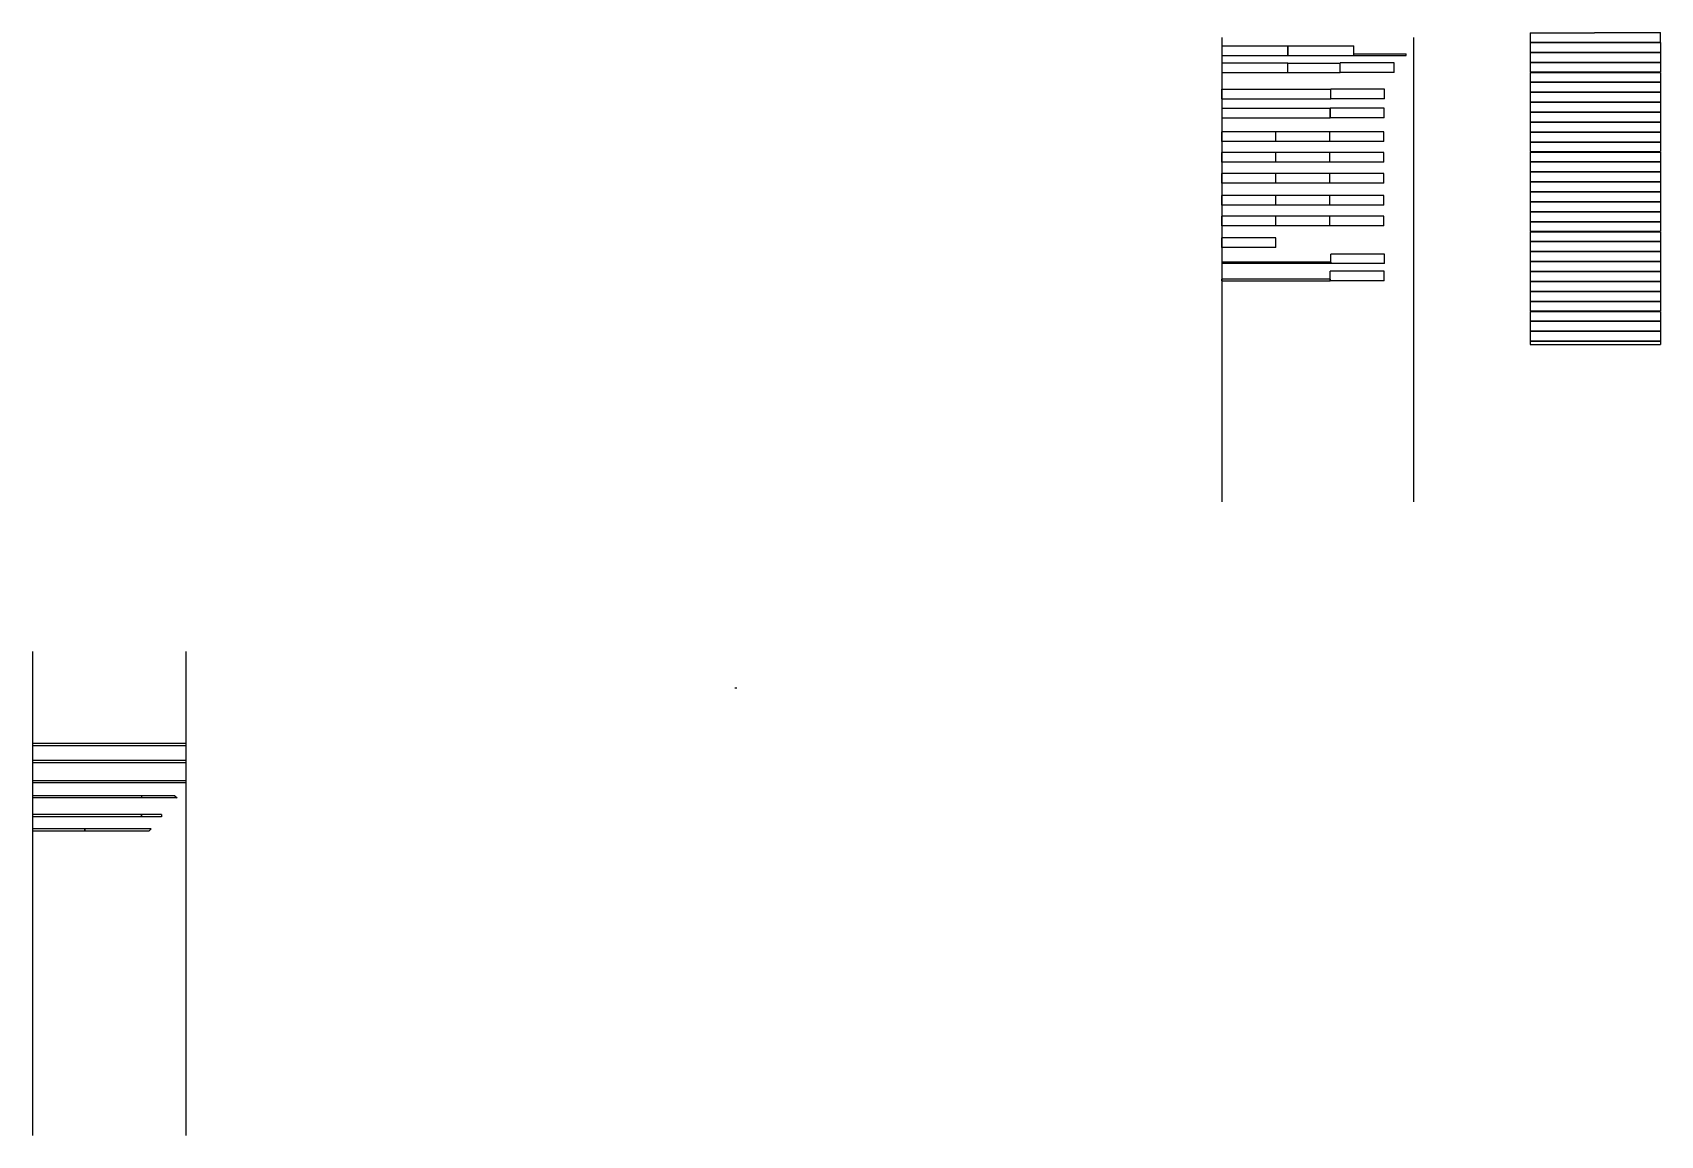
# Model space of a CAD drawing. Header units: millimetres. Extents: x 235 to 5266, y -1155 to 3208.
# Drawn here: x 2716 to 5266, y -1155 to 572 of the extents above; entities that cross this region are included whole.
import ezdxf

# ---------------------------------------------------------------- set-up
doc = ezdxf.new("R2010")
doc.units = ezdxf.units.MM
doc.layers.add('Deski', color=33, linetype='Continuous')
doc.layers.add('Listwy', color=11, linetype='Continuous')

msp = doc.modelspace()

# ---------------------------------------------------------------- linework, layer by layer
at = {"layer": 'Deski'}
for p, q in [((4578.9, 564.7), (4578.9, -162.7)), ((4878.9, 564.7), (4878.9, -162.7)), ((5062, 571.8), (5162.5, 571.8)), ((5062, 571.8), (5062, 557.5)), ((5162.5, 572.5), (5265.9, 572.5)), ((5162.5, 572.5), (5162.5, 571.8)), ((5265.9, 557.5), (5265.9, 572.5)), ((4578.9, 551.6), (4578.9, 536.6)), ((4578.9, 551.6), (4682.3, 551.6)), ((4578.9, 536.6), (4682.3, 536.6)), ((4682.3, 551.6), (4785.7, 551.6)), ((4682.3, 551.6), (4682.3, 536.6)), ((4682.3, 536.6), (4682.3, 551.6)), ((4682.3, 536.6), (4785.7, 536.6)), ((4785.7, 536.6), (4785.7, 551.6)), ((4785.7, 539.1), (4867.7, 539.1)), ((4785.7, 536.6), (4785.7, 539.1)), ((4785.7, 536.6), (4867.7, 536.6)), ((4867.7, 536.6), (4867.7, 539.1)), ((5062, 557.5), (5265.9, 557.5)), ((5062, 556.9), (5265.9, 556.9)), ((5062, 556.9), (5062, 541.9)), ((5062, 541.9), (5265.9, 541.9)), ((5062, 541.3), (5265.9, 541.3)), ((5062, 541.3), (5062, 526.3)), ((5265.9, 556.9), (5265.9, 541.9)), ((5265.9, 541.3), (5265.9, 526.3)), ((4578.9, 525), (4682.3, 525)), ((4578.9, 525), (4578.9, 510)), ((4578.9, 510), (4682.3, 510)), ((4682.3, 510), (4682.3, 525)), ((4682.3, 510), (4682.3, 524.7)), ((4682.3, 524.7), (4764.3, 524.7)), ((4682.3, 510), (4764.3, 510)), ((4848.8, 525), (4764.3, 525)), ((4764.3, 510), (4764.3, 525)), ((4764.3, 510), (4764.3, 524.7)), ((4848.8, 510), (4764.3, 510)), ((4848.8, 510), (4848.8, 525)), ((5062, 526.3), (5265.9, 526.3)), ((5062, 525.7), (5265.9, 525.7)), ((5062, 525.7), (5062, 510.7)), ((5062, 510.7), (5265.9, 510.7)), ((5062, 510.1), (5265.9, 510.1)), ((5062, 510.1), (5062, 495.1)), ((5265.9, 525.7), (5265.9, 510.7)), ((5265.9, 510.1), (5265.9, 495.1)), ((5062, 495.1), (5265.9, 495.1)), ((5062, 494.5), (5265.9, 494.5)), ((5062, 494.5), (5062, 479.5)), ((5265.9, 494.5), (5265.9, 479.5)), ((4578.9, 468.9), (4578.9, 483.6)), ((4578.9, 483.6), (4749.4, 483.6)), ((4578.9, 468.9), (4749.4, 468.9)), ((4833.9, 483.9), (4749.4, 483.9)), ((4749.4, 468.9), (4749.4, 483.9)), ((4749.4, 468.9), (4749.4, 483.6)), ((4833.9, 468.9), (4749.4, 468.9)), ((4833.9, 468.9), (4833.9, 483.9)), ((5062, 479.5), (5265.9, 479.5)), ((5062, 478.9), (5265.9, 478.9)), ((5062, 478.9), (5062, 463.9)), ((5062, 463.9), (5265.9, 463.9)), ((5062, 463.3), (5265.9, 463.3)), ((5062, 463.3), (5062, 448.3)), ((5265.9, 478.9), (5265.9, 463.9)), ((5265.9, 463.3), (5265.9, 448.3)), ((4748.6, 453.5), (4578.9, 453.5)), ((4578.9, 453.5), (4578.9, 438.8)), ((4578.9, 438.8), (4748.6, 438.8)), ((4833.1, 453.8), (4748.6, 453.8)), ((4748.6, 438.8), (4748.6, 453.8)), ((4748.6, 453.5), (4748.6, 438.8)), ((4833.1, 438.8), (4748.6, 438.8)), ((4833.1, 438.8), (4833.1, 453.8)), ((5062, 448.3), (5265.9, 448.3)), ((5062, 447.7), (5265.9, 447.7)), ((5062, 447.7), (5062, 432.7)), ((5265.9, 447.7), (5265.9, 432.7)), ((4663.4, 417), (4578.9, 417)), ((4578.9, 402), (4578.9, 417)), ((4663.4, 402), (4663.4, 417)), ((4747.9, 417), (4663.4, 417)), ((4663.4, 402), (4663.4, 417)), ((4747.9, 402), (4747.9, 417)), ((4832.4, 417), (4747.9, 417)), ((4747.9, 402), (4747.9, 417)), ((4832.4, 402), (4832.4, 417)), ((5062, 432.7), (5265.9, 432.7)), ((5062, 432.1), (5265.9, 432.1)), ((5062, 432.1), (5062, 417.1)), ((5062, 417.1), (5265.9, 417.1)), ((5062, 416.5), (5265.9, 416.5)), ((5062, 416.5), (5062, 401.5)), ((5265.9, 432.1), (5265.9, 417.1)), ((5265.9, 416.5), (5265.9, 401.5)), ((4663.4, 402), (4578.9, 402)), ((4663.4, 384.5), (4578.9, 384.5)), ((4578.9, 369.5), (4578.9, 384.5)), ((4747.9, 402), (4663.4, 402)), ((4663.4, 369.5), (4663.4, 384.5)), ((4747.9, 384.5), (4663.4, 384.5)), ((4663.4, 369.5), (4663.4, 384.5)), ((4832.4, 402), (4747.9, 402)), ((4747.9, 369.5), (4747.9, 384.5)), ((4832.4, 384.5), (4747.9, 384.5)), ((4747.9, 369.5), (4747.9, 384.5)), ((4832.4, 369.5), (4832.4, 384.5)), ((5062, 401.5), (5265.9, 401.5)), ((5062, 400.9), (5265.9, 400.9)), ((5062, 400.9), (5062, 385.9)), ((5062, 385.9), (5265.9, 385.9)), ((5062, 385.3), (5265.9, 385.3)), ((5062, 385.3), (5062, 370.3)), ((5265.9, 400.9), (5265.9, 385.9)), ((5265.9, 385.3), (5265.9, 370.3)), ((4663.4, 369.5), (4578.9, 369.5)), ((4747.9, 369.5), (4663.4, 369.5)), ((4832.4, 369.5), (4747.9, 369.5)), ((5062, 370.3), (5265.9, 370.3)), ((5062, 369.7), (5265.9, 369.7)), ((5062, 369.7), (5062, 354.7)), ((5265.9, 369.7), (5265.9, 354.7)), ((4663.4, 351.6), (4578.9, 351.6)), ((4578.9, 336.6), (4578.9, 351.6)), ((4663.4, 336.6), (4578.9, 336.6)), ((4663.4, 336.6), (4663.4, 351.6)), ((4747.9, 351.6), (4663.4, 351.6)), ((4663.4, 336.6), (4663.4, 351.6)), ((4747.9, 336.6), (4663.4, 336.6)), ((4747.9, 336.6), (4747.9, 351.6)), ((4832.4, 351.6), (4747.9, 351.6)), ((4747.9, 336.6), (4747.9, 351.6)), ((4832.4, 336.6), (4747.9, 336.6)), ((4832.4, 336.6), (4832.4, 351.6)), ((5062, 354.7), (5265.9, 354.7)), ((5062, 354.1), (5265.9, 354.1)), ((5062, 354.1), (5062, 339.1)), ((5062, 339.1), (5265.9, 339.1)), ((5062, 338.5), (5265.9, 338.5)), ((5062, 338.5), (5062, 323.5)), ((5265.9, 354.1), (5265.9, 339.1)), ((5265.9, 338.5), (5265.9, 323.5)), ((4663.4, 317), (4578.9, 317)), ((4578.9, 302), (4578.9, 317)), ((4663.4, 302), (4663.4, 317)), ((4747.9, 317), (4663.4, 317)), ((4663.4, 302), (4663.4, 317)), ((4747.9, 302), (4747.9, 317)), ((4832.4, 317), (4747.9, 317)), ((4747.9, 302), (4747.9, 317)), ((4832.4, 302), (4832.4, 317)), ((5062, 323.5), (5265.9, 323.5)), ((5062, 322.9), (5265.9, 322.9)), ((5062, 322.9), (5062, 307.9)), ((5062, 307.9), (5265.9, 307.9)), ((5062, 307.3), (5265.9, 307.3)), ((5062, 307.3), (5062, 292.3)), ((5265.9, 322.9), (5265.9, 307.9)), ((5265.9, 307.3), (5265.9, 292.3)), ((4663.4, 302), (4578.9, 302)), ((4663.4, 284.9), (4578.9, 284.9)), ((4578.9, 269.9), (4578.9, 284.9)), ((4747.9, 302), (4663.4, 302)), ((4663.4, 269.9), (4663.4, 284.9)), ((4747.9, 284.9), (4663.4, 284.9)), ((4663.4, 269.9), (4663.4, 284.9)), ((4832.4, 302), (4747.9, 302)), ((4747.9, 269.9), (4747.9, 284.9)), ((4832.4, 284.9), (4747.9, 284.9)), ((4747.9, 269.9), (4747.9, 284.9)), ((4832.4, 269.9), (4832.4, 284.9)), ((5062, 292.3), (5265.9, 292.3)), ((5062, 291.7), (5265.9, 291.7)), ((5062, 291.7), (5062, 276.7)), ((5265.9, 291.7), (5265.9, 276.7)), ((4663.4, 269.9), (4578.9, 269.9)), ((4747.9, 269.9), (4663.4, 269.9)), ((4832.4, 269.9), (4747.9, 269.9)), ((5062, 276.7), (5265.9, 276.7)), ((5062, 276.1), (5265.9, 276.1)), ((5062, 276.1), (5062, 261.1)), ((5062, 261.1), (5265.9, 261.1)), ((5062, 260.5), (5265.9, 260.5)), ((5062, 260.5), (5062, 245.5)), ((5265.9, 276.1), (5265.9, 261.1)), ((5265.9, 260.5), (5265.9, 245.5)), ((4663.4, 250.7), (4578.9, 250.7)), ((4578.9, 235.7), (4578.9, 250.7)), ((4663.4, 235.7), (4578.9, 235.7)), ((4663.4, 235.7), (4663.4, 250.7)), ((5062, 245.5), (5265.9, 245.5)), ((5062, 244.9), (5265.9, 244.9)), ((5062, 244.9), (5062, 229.9)), ((5062, 229.9), (5265.9, 229.9)), ((5265.9, 244.9), (5265.9, 229.9)), ((4749.4, 213), (4578.9, 213)), ((4578.9, 213), (4578.9, 210.5)), ((4749.4, 210.5), (4578.9, 210.5)), ((4833.9, 225.5), (4749.4, 225.5)), ((4749.4, 210.5), (4749.4, 225.5)), ((4749.4, 213), (4749.4, 210.5)), ((4833.9, 210.5), (4749.4, 210.5)), ((4833.9, 210.5), (4833.9, 225.5)), ((5062, 229.3), (5265.9, 229.3)), ((5062, 229.3), (5062, 214.3)), ((5062, 214.3), (5265.9, 214.3)), ((5062, 213.7), (5265.9, 213.7)), ((5062, 213.7), (5062, 198.7)), ((5265.9, 229.3), (5265.9, 214.3)), ((5265.9, 213.7), (5265.9, 198.7)), ((4748.6, 186), (4578.9, 186)), ((4578.9, 183.5), (4578.9, 186)), ((4578.9, 183.5), (4748.6, 183.5)), ((4833.1, 198.5), (4748.6, 198.5)), ((4748.6, 183.5), (4748.6, 198.5)), ((4748.6, 186), (4748.6, 183.5)), ((4833.1, 183.5), (4748.6, 183.5)), ((4833.1, 183.5), (4833.1, 198.5)), ((5062, 198.7), (5265.9, 198.7)), ((5062, 198.1), (5265.9, 198.1)), ((5062, 198.1), (5062, 183.1)), ((5062, 183.1), (5265.9, 183.1)), ((5062, 182.5), (5265.9, 182.5)), ((5062, 182.5), (5062, 167.5)), ((5265.9, 198.1), (5265.9, 183.1)), ((5265.9, 182.5), (5265.9, 167.5)), ((5062, 167.5), (5265.9, 167.5)), ((5062, 166.9), (5265.9, 166.9)), ((5062, 166.9), (5062, 151.9)), ((5265.9, 166.9), (5265.9, 151.9)), ((5062, 151.9), (5265.9, 151.9)), ((5062, 151.3), (5265.9, 151.3)), ((5062, 151.3), (5062, 136.3)), ((5062, 136.3), (5265.9, 136.3)), ((5062, 135.7), (5265.9, 135.7)), ((5062, 135.7), (5062, 120.7)), ((5265.9, 151.3), (5265.9, 136.3)), ((5265.9, 135.7), (5265.9, 120.7)), ((5062, 120.7), (5265.9, 120.7)), ((5062, 120.1), (5265.9, 120.1)), ((5062, 120.1), (5062, 105.1)), ((5062, 105.1), (5265.9, 105.1)), ((5062, 104.5), (5265.9, 104.5)), ((5062, 104.5), (5062, 89.5)), ((5265.9, 120.1), (5265.9, 105.1)), ((5265.9, 104.5), (5265.9, 89.5)), ((5062, 89.5), (5265.9, 89.5)), ((5062, 88.9), (5265.9, 88.9)), ((5062, 88.9), (5062, 83.8)), ((5062, 83.8), (5265.9, 83.8)), ((5265.9, 88.9), (5265.9, 83.8))]:
    msp.add_line(p, q, dxfattribs=at)
at = {"layer": 'Listwy'}
for p, q in [((2716.1, -397.1), (2716.1, -1155.5)), ((2956.1, -397.1), (2956.1, -1155.5)), ((3816, -454.2), (3819.5, -454.2)), ((2956.1, -541.4), (2716.1, -541.4)), ((2716.1, -541.4), (2716.1, -544.9)), ((2956.1, -544.9), (2716.1, -544.9)), ((2956.1, -541.4), (2956.1, -544.9)), ((2716.1, -568), (2716.1, -571.5)), ((2956.1, -568), (2716.1, -568)), ((2956.1, -571.5), (2716.1, -571.5)), ((2956.1, -568), (2956.1, -571.5)), ((2956.1, -599.7), (2716.1, -599.7)), ((2716.1, -599.7), (2716.1, -603.2)), ((2956.1, -603.2), (2716.1, -603.2)), ((2956.1, -599.7), (2956.1, -603.2)), ((2886.6, -623.2), (2716.1, -623.2)), ((2716.1, -623.2), (2716.1, -626.7)), ((2886.6, -626.7), (2716.1, -626.7)), ((2886.6, -623.2), (2886.6, -626.7)), ((2886.6, -623.2), (2886.6, -626.7)), ((2938.9, -623.2), (2886.6, -623.2)), ((2942.4, -626.7), (2886.6, -626.7)), ((2938.9, -623.2), (2942.4, -626.7)), ((2886.6, -652.8), (2716.1, -652.8)), ((2716.1, -652.8), (2716.1, -656.3)), ((2886.6, -656.3), (2716.1, -656.3)), ((2886.6, -652.8), (2886.6, -656.3)), ((2886.6, -656.3), (2886.6, -652.8)), ((2918.1, -652.8), (2886.6, -652.8)), ((2918.1, -656.3), (2886.6, -656.3)), ((2918.1, -652.8), (2918.1, -656.3)), ((2798.1, -675.2), (2716.1, -675.2)), ((2716.1, -675.2), (2716.1, -678.7)), ((2798.1, -678.7), (2716.1, -678.7)), ((2798.1, -675.2), (2798.1, -678.7)), ((2798.1, -678.7), (2798.1, -675.2)), ((2901.8, -675.2), (2798.1, -675.2)), ((2898.3, -678.7), (2798.1, -678.7)), ((2898.3, -678.7), (2901.8, -675.2))]:
    msp.add_line(p, q, dxfattribs=at)

doc.saveas('drawing.dxf')
